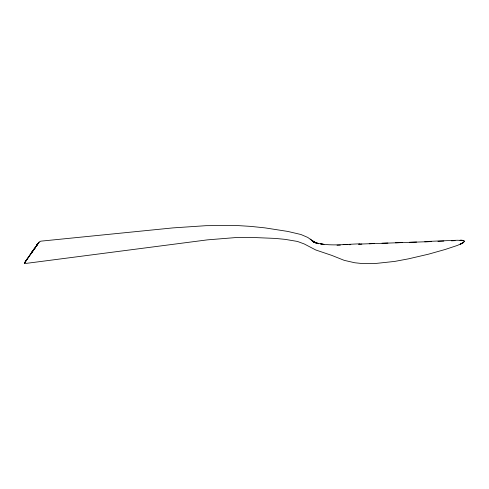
<?xml version="1.0" encoding="UTF-8"?>
<svg xmlns="http://www.w3.org/2000/svg" width="489" height="489" viewBox="0 0 489 489"><rect width="100%" height="100%" fill="white"/><g stroke="black" fill="none" stroke-linecap="round" stroke-linejoin="round"><path stroke-width="0.73" d="M26.553 259.952L24.487 263.113L24.646 263.589L207.385 239.867L235.716 237.575L250.026 237.361L275.338 238.418L285.142 239.365L297.489 241.45L304.231 243.95L315.76 249.977L331.713 255.368L344.201 260.344L354.745 262.758L360.931 263.412L374.238 263.62L394.647 261.426L408.468 258.846L428.468 254.188L445.21 249.469L457.6 245.356L463.211 242.66L464.55 241.144L463.511 240.594M24.701 262.715L24.462 263.143L28.717 256.823M25.99 260.771L26.247 260.392M310.246 239.084L314.238 242.159L307.783 237.44L300.943 234.506L287.807 231.431L264.879 227.862L250.747 226.389L235.686 225.453L205.961 225.686L172.941 227.898L40.734 241.175L38.863 242.41L30.728 253.956L31.773 252.44M27.06 259.225L34.572 248.418L28.851 256.646M27.696 258.296L25.874 260.943L37.488 244.286L35.715 246.786M32.824 250.943L31.687 252.544L33.833 249.494M37.488 244.286L36.895 245.123L38.026 243.546L36.877 245.148L39.242 241.963M31.687 252.544L32.696 251.114M34.957 247.874L35.33 247.342M33.105 250.521L35.129 248.002L34.297 248.895L34.633 248.485M33.729 249.671L34.322 248.864M464.55 241.144L463.211 242.66L461.469 243.681L463.584 242.263M462.392 243.229L460.222 244.292L463.59 242.355M314.127 242.128L312.288 241.01L314.69 242.226L312.159 241.046L317.343 243.143L323.975 244.421L320.478 243.87C333.461 245.961 346.615 244.207 359.653 243.846M349.403 244.726L350.79 244.653M451.481 240.832L455.051 240.649M358.345 244.262L361.878 244.09M359.702 244.078L431.414 241.566M369.226 243.766L374.476 243.553M340.356 245.123L337.007 245.233M343.137 244.659L347.942 244.476M437.942 241.315L443.847 241.101M382.019 243.265L387.948 243.051M402.496 242.544L395.534 242.782M427.575 241.425L457.215 240.252L463.114 240.454M416.604 242.067L409.482 242.306M424.739 241.798L430.675 241.621M462.258 240.484L463.517 240.692M317.3 243.424L318.571 243.742M316.676 243.222L312.355 240.9L314.775 242.446L312.44 240.851L314.195 242.153L312.514 240.808M25.232 261.89L24.792 262.581L25.239 261.89M33.833 249.518L33.228 250.356L33.833 249.518M461.928 240.264L459.984 240.27L462.246 240.288L461.928 240.264M316.609 243.186L314.531 242.465L316.64 243.235M317.392 243.253L314.623 242.202L317.392 243.253"/></g></svg>
